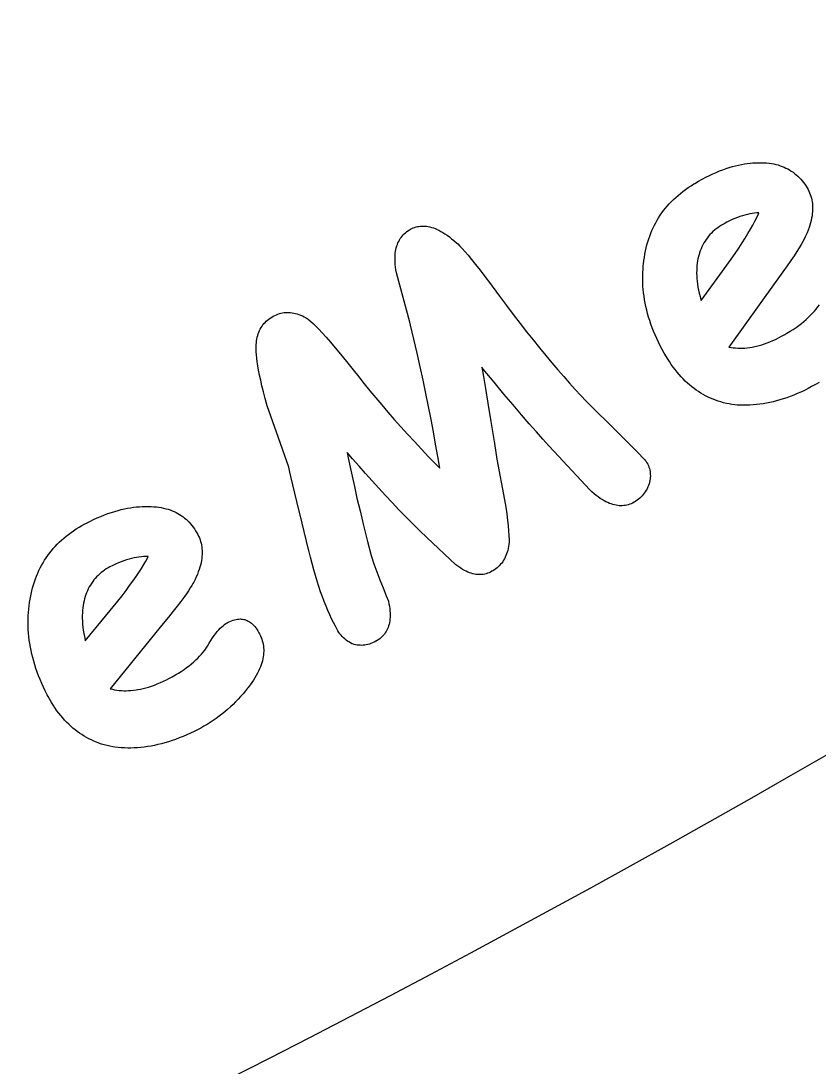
# Model space of a CAD drawing. Header units: inches. Extents: x -1316 to -504, y 751 to 1208.
# Drawn here: x -994.48 to -980.13, y 783.75 to 802.55 of the extents above; entities that cross this region are included whole.
import ezdxf

# ---------------------------------------------------------------- set-up
doc = ezdxf.new("R2010")
doc.units = ezdxf.units.IN
doc.header["$MEASUREMENT"] = 0
doc.linetypes.add('Continuous2', pattern=[0])
doc.layers.add('68343 AND 68344 CARRIAGE AND ARM PLATE', color=1, linetype='Continuous')
doc.layers.add('68351 TABLE', color=1, linetype='Continuous')

msp = doc.modelspace()

# ---------------------------------------------------------------- linework, layer by layer
at = {"layer": '68343 AND 68344 CARRIAGE AND ARM PLATE', "color": 3, "linetype": 'Continuous2', "lineweight": -3, "true_color": 0x00ff00}
for p, q in [((-982.04, 799.804), (-981.979, 799.831)), ((-981.979, 799.831), (-981.918, 799.856)), ((-981.918, 799.856), (-981.859, 799.879)), ((-981.859, 799.879), (-981.801, 799.899)), ((-981.801, 799.899), (-981.744, 799.918)), ((-981.744, 799.918), (-981.688, 799.934)), ((-981.688, 799.934), (-981.633, 799.949)), ((-981.633, 799.949), (-981.579, 799.962)), ((-981.579, 799.962), (-981.525, 799.973)), ((-981.525, 799.973), (-981.473, 799.982)), ((-981.473, 799.982), (-981.421, 799.989)), ((-981.421, 799.989), (-981.37, 799.995)), ((-981.37, 799.995), (-981.32, 799.999)), ((-981.32, 799.999), (-981.314, 799.999)), ((-981.314, 799.999), (-981.262, 800.002)), ((-981.262, 800.002), (-981.212, 800.004)), ((-981.212, 800.004), (-981.164, 800.004)), ((-981.164, 800.004), (-981.117, 800.003)), ((-981.117, 800.003), (-981.072, 800)), ((-981.072, 800), (-981.028, 799.995)), ((-981.028, 799.995), (-980.986, 799.989)), ((-980.986, 799.989), (-980.945, 799.982)), ((-980.945, 799.982), (-980.905, 799.973)), ((-980.905, 799.973), (-980.867, 799.963)), ((-980.867, 799.963), (-980.83, 799.951)), ((-980.83, 799.951), (-980.794, 799.939)), ((-980.794, 799.939), (-980.759, 799.925)), ((-980.759, 799.925), (-980.725, 799.909)), ((-980.725, 799.909), (-980.692, 799.892)), ((-980.692, 799.892), (-980.66, 799.874)), ((-980.66, 799.874), (-980.629, 799.855)), ((-980.629, 799.855), (-980.598, 799.834)), ((-980.598, 799.834), (-980.569, 799.812)), ((-982.381, 799.622), (-982.365, 799.632)), ((-982.365, 799.632), (-982.297, 799.671)), ((-982.297, 799.671), (-982.231, 799.708)), ((-982.231, 799.708), (-982.166, 799.742)), ((-982.166, 799.742), (-982.102, 799.774)), ((-982.102, 799.774), (-982.04, 799.804)), ((-980.569, 799.812), (-980.541, 799.789)), ((-980.541, 799.789), (-980.513, 799.764)), ((-980.513, 799.764), (-980.486, 799.738)), ((-980.486, 799.738), (-980.46, 799.711)), ((-980.46, 799.711), (-980.435, 799.681)), ((-980.435, 799.681), (-980.411, 799.651)), ((-980.411, 799.651), (-980.387, 799.618)), ((-982.665, 799.417), (-982.622, 799.453)), ((-982.622, 799.453), (-982.577, 799.488)), ((-982.577, 799.488), (-982.531, 799.523)), ((-982.531, 799.523), (-982.482, 799.557)), ((-982.482, 799.557), (-982.432, 799.59)), ((-982.432, 799.59), (-982.381, 799.622)), ((-980.387, 799.618), (-980.364, 799.584)), ((-980.364, 799.584), (-980.344, 799.551)), ((-980.344, 799.551), (-980.327, 799.522)), ((-980.327, 799.522), (-980.312, 799.492)), ((-980.312, 799.492), (-980.299, 799.462)), ((-980.299, 799.462), (-980.287, 799.432)), ((-982.858, 799.226), (-982.822, 799.266)), ((-982.822, 799.266), (-982.785, 799.305)), ((-982.785, 799.305), (-982.747, 799.343)), ((-982.747, 799.343), (-982.707, 799.38)), ((-982.707, 799.38), (-982.665, 799.417)), ((-980.287, 799.432), (-980.276, 799.4)), ((-980.276, 799.4), (-980.268, 799.368)), ((-980.268, 799.368), (-980.26, 799.336)), ((-980.26, 799.336), (-980.254, 799.303)), ((-980.254, 799.303), (-980.25, 799.269)), ((-980.25, 799.269), (-980.247, 799.235)), ((-982.985, 799.059), (-982.956, 799.102)), ((-982.956, 799.102), (-982.924, 799.144)), ((-982.924, 799.144), (-982.892, 799.185)), ((-982.892, 799.185), (-982.858, 799.226)), ((-981.419, 799.075), (-981.463, 799.064)), ((-981.376, 799.084), (-981.419, 799.075)), ((-981.334, 799.092), (-981.376, 799.084)), ((-981.292, 799.098), (-981.334, 799.092)), ((-981.251, 799.102), (-981.292, 799.098)), ((-981.21, 799.104), (-981.251, 799.102)), ((-981.249, 799.022), (-981.219, 799.085)), ((-981.219, 799.085), (-981.21, 799.104)), ((-980.251, 799.088), (-980.256, 799.049)), ((-980.248, 799.126), (-980.251, 799.088)), ((-980.246, 799.163), (-980.248, 799.126)), ((-980.247, 799.235), (-980.246, 799.199)), ((-980.246, 799.199), (-980.246, 799.163)), ((-983.114, 798.832), (-983.091, 798.879)), ((-983.091, 798.879), (-983.067, 798.926)), ((-983.067, 798.926), (-983.041, 798.971)), ((-983.041, 798.971), (-983.014, 799.016)), ((-983.014, 799.016), (-982.985, 799.059)), ((-981.886, 798.879), (-981.919, 798.858)), ((-981.837, 798.907), (-981.886, 798.879)), ((-981.788, 798.934), (-981.837, 798.907)), ((-981.739, 798.959), (-981.788, 798.934)), ((-981.691, 798.982), (-981.739, 798.959)), ((-981.644, 799.002), (-981.691, 798.982)), ((-981.598, 799.021), (-981.644, 799.002)), ((-981.552, 799.037), (-981.598, 799.021)), ((-981.507, 799.052), (-981.552, 799.037)), ((-981.463, 799.064), (-981.507, 799.052)), ((-981.362, 798.81), (-981.32, 798.884)), ((-981.32, 798.884), (-981.283, 798.955)), ((-981.283, 798.955), (-981.249, 799.022)), ((-980.295, 798.882), (-980.31, 798.837)), ((-980.283, 798.925), (-980.295, 798.882)), ((-980.272, 798.968), (-980.283, 798.925)), ((-980.263, 799.009), (-980.272, 798.968)), ((-980.256, 799.049), (-980.263, 799.009)), ((-987.626, 798.685), (-987.607, 798.706)), ((-987.607, 798.706), (-987.587, 798.726)), ((-987.587, 798.726), (-987.566, 798.745)), ((-987.566, 798.745), (-987.544, 798.763)), ((-987.544, 798.763), (-987.52, 798.78)), ((-987.52, 798.78), (-987.495, 798.796)), ((-987.495, 798.796), (-987.477, 798.807)), ((-987.477, 798.807), (-987.452, 798.82)), ((-987.452, 798.82), (-987.427, 798.831)), ((-987.427, 798.831), (-987.401, 798.841)), ((-987.401, 798.841), (-987.376, 798.849)), ((-987.376, 798.849), (-987.35, 798.855)), ((-987.35, 798.855), (-987.323, 798.86)), ((-987.323, 798.86), (-987.297, 798.863)), ((-987.297, 798.863), (-987.27, 798.865)), ((-987.27, 798.865), (-987.242, 798.865)), ((-987.242, 798.865), (-987.214, 798.864)), ((-987.214, 798.864), (-987.185, 798.861)), ((-987.185, 798.861), (-987.156, 798.856)), ((-987.156, 798.856), (-987.126, 798.85)), ((-987.126, 798.85), (-987.095, 798.842)), ((-987.095, 798.842), (-987.064, 798.832)), ((-987.064, 798.832), (-987.031, 798.819)), ((-987.031, 798.819), (-986.998, 798.805)), ((-986.998, 798.805), (-986.964, 798.789)), ((-986.964, 798.789), (-986.928, 798.77)), ((-986.928, 798.77), (-986.892, 798.749)), ((-986.892, 798.749), (-986.855, 798.726)), ((-986.855, 798.726), (-986.816, 798.7)), ((-986.816, 798.7), (-986.776, 798.671)), ((-983.175, 798.685), (-983.156, 798.735)), ((-983.156, 798.735), (-983.136, 798.784)), ((-983.136, 798.784), (-983.114, 798.832)), ((-982.091, 798.712), (-982.115, 798.684)), ((-982.066, 798.739), (-982.091, 798.712)), ((-982.039, 798.765), (-982.066, 798.739)), ((-982.011, 798.789), (-982.039, 798.765)), ((-981.982, 798.813), (-982.011, 798.789)), ((-981.952, 798.836), (-981.982, 798.813)), ((-981.919, 798.858), (-981.952, 798.836)), ((-981.458, 798.648), (-981.408, 798.731)), ((-981.408, 798.731), (-981.362, 798.81)), ((-980.367, 798.694), (-980.379, 798.67)), ((-980.346, 798.743), (-980.367, 798.694)), ((-980.327, 798.791), (-980.346, 798.743)), ((-980.31, 798.837), (-980.327, 798.791)), ((-987.73, 798.477), (-987.721, 798.508)), ((-987.721, 798.508), (-987.711, 798.537)), ((-987.711, 798.537), (-987.7, 798.564)), ((-987.7, 798.564), (-987.687, 798.591)), ((-987.687, 798.591), (-987.674, 798.616)), ((-987.674, 798.616), (-987.659, 798.64)), ((-987.659, 798.64), (-987.643, 798.663)), ((-987.643, 798.663), (-987.626, 798.685)), ((-986.776, 798.671), (-986.735, 798.639)), ((-986.735, 798.639), (-986.693, 798.604)), ((-986.693, 798.604), (-986.649, 798.566)), ((-986.649, 798.566), (-986.625, 798.545)), ((-986.625, 798.545), (-986.587, 798.506)), ((-986.587, 798.506), (-986.544, 798.46)), ((-983.238, 798.474), (-983.225, 798.528)), ((-983.225, 798.528), (-983.21, 798.581)), ((-983.21, 798.581), (-983.193, 798.634)), ((-983.193, 798.634), (-983.175, 798.685)), ((-982.218, 798.529), (-982.235, 798.495)), ((-982.2, 798.563), (-982.218, 798.529)), ((-982.18, 798.595), (-982.2, 798.563)), ((-982.16, 798.626), (-982.18, 798.595)), ((-982.138, 798.655), (-982.16, 798.626)), ((-982.115, 798.684), (-982.138, 798.655)), ((-981.572, 798.471), (-981.512, 798.563)), ((-981.512, 798.563), (-981.458, 798.648)), ((-980.451, 798.534), (-980.486, 798.475)), ((-980.422, 798.586), (-980.451, 798.534)), ((-980.398, 798.631), (-980.422, 798.586)), ((-980.379, 798.67), (-980.398, 798.631)), ((-987.753, 798.301), (-987.751, 798.34)), ((-987.751, 798.34), (-987.748, 798.377)), ((-987.748, 798.377), (-987.743, 798.412)), ((-987.743, 798.412), (-987.737, 798.445)), ((-987.737, 798.445), (-987.73, 798.477)), ((-986.544, 798.46), (-986.495, 798.405)), ((-986.495, 798.405), (-986.439, 798.34)), ((-986.439, 798.34), (-986.376, 798.264)), ((-983.271, 798.303), (-983.262, 798.361)), ((-983.262, 798.361), (-983.251, 798.418)), ((-983.251, 798.418), (-983.238, 798.474)), ((-982.297, 798.318), (-982.307, 798.279)), ((-982.287, 798.356), (-982.297, 798.318)), ((-982.278, 798.384), (-982.287, 798.356)), ((-982.265, 798.422), (-982.278, 798.384)), ((-982.25, 798.459), (-982.265, 798.422)), ((-982.235, 798.495), (-982.25, 798.459)), ((-981.707, 798.273), (-981.637, 798.375)), ((-981.637, 798.375), (-981.572, 798.471)), ((-980.578, 798.331), (-980.636, 798.245)), ((-980.529, 798.408), (-980.578, 798.331)), ((-980.486, 798.475), (-980.529, 798.408)), ((-987.753, 798.26), (-987.753, 798.301)), ((-987.752, 798.218), (-987.753, 798.26)), ((-987.749, 798.173), (-987.752, 798.218)), ((-987.744, 798.126), (-987.749, 798.173)), ((-986.376, 798.264), (-986.305, 798.176)), ((-986.305, 798.176), (-986.225, 798.075)), ((-983.294, 798.094), (-983.289, 798.156)), ((-983.289, 798.156), (-983.286, 798.183)), ((-983.286, 798.183), (-983.279, 798.244)), ((-983.279, 798.244), (-983.271, 798.303)), ((-982.325, 798.156), (-982.329, 798.112)), ((-982.32, 798.198), (-982.325, 798.156)), ((-982.314, 798.239), (-982.32, 798.198)), ((-982.307, 798.279), (-982.314, 798.239)), ((-981.915, 797.989), (-981.707, 798.273)), ((-980.703, 798.149), (-980.781, 798.041)), ((-980.636, 798.245), (-980.703, 798.149)), ((-987.737, 798.077), (-987.744, 798.126)), ((-987.728, 798.025), (-987.737, 798.077)), ((-987.488, 797.137), (-987.728, 798.025)), ((-986.225, 798.075), (-986.136, 797.959)), ((-986.136, 797.959), (-986.037, 797.827)), ((-983.299, 797.972), (-983.297, 798.033)), ((-983.299, 797.911), (-983.299, 797.972)), ((-983.297, 798.033), (-983.294, 798.094)), ((-982.33, 798.068), (-982.331, 798.022)), ((-982.331, 798.022), (-982.329, 797.974)), ((-982.329, 798.112), (-982.33, 798.068)), ((-982.329, 797.974), (-982.326, 797.925)), ((-982.251, 797.527), (-981.915, 797.989)), ((-980.781, 798.041), (-980.869, 797.92)), ((-986.037, 797.827), (-986.004, 797.783)), ((-986.004, 797.783), (-985.876, 797.608)), ((-983.298, 797.849), (-983.299, 797.911)), ((-983.295, 797.788), (-983.298, 797.849)), ((-983.29, 797.727), (-983.295, 797.788)), ((-982.326, 797.925), (-982.322, 797.875)), ((-982.322, 797.875), (-982.315, 797.823)), ((-982.315, 797.823), (-982.307, 797.77)), ((-982.307, 797.77), (-982.297, 797.714)), ((-980.919, 797.852), (-981.752, 796.692)), ((-980.869, 797.92), (-980.919, 797.852)), ((-985.876, 797.608), (-985.75, 797.438)), ((-983.284, 797.665), (-983.29, 797.727)), ((-983.276, 797.603), (-983.284, 797.665)), ((-983.267, 797.541), (-983.276, 797.603)), ((-982.297, 797.714), (-982.285, 797.657)), ((-982.285, 797.657), (-982.27, 797.599)), ((-982.27, 797.599), (-982.254, 797.538)), ((-985.75, 797.438), (-985.627, 797.275)), ((-983.256, 797.479), (-983.267, 797.541)), ((-983.243, 797.417), (-983.256, 797.479)), ((-983.228, 797.355), (-983.243, 797.417)), ((-982.254, 797.538), (-982.251, 797.527)), ((-980.181, 797.373), (-980.151, 797.411)), ((-980.151, 797.411), (-980.123, 797.448)), ((-990.045, 797.175), (-990.021, 797.194)), ((-990.021, 797.194), (-989.996, 797.212)), ((-989.996, 797.212), (-989.969, 797.23)), ((-989.969, 797.23), (-989.943, 797.245)), ((-989.943, 797.245), (-989.915, 797.26)), ((-989.915, 797.26), (-989.887, 797.273)), ((-989.887, 797.273), (-989.86, 797.283)), ((-989.86, 797.283), (-989.832, 797.293)), ((-989.832, 797.293), (-989.804, 797.3)), ((-989.804, 797.3), (-989.776, 797.306)), ((-989.776, 797.306), (-989.748, 797.311)), ((-989.748, 797.311), (-989.72, 797.313)), ((-989.72, 797.313), (-989.692, 797.315)), ((-989.692, 797.315), (-989.663, 797.314)), ((-989.663, 797.314), (-989.634, 797.312)), ((-989.634, 797.312), (-989.605, 797.308)), ((-989.605, 797.308), (-989.575, 797.303)), ((-989.575, 797.303), (-989.545, 797.296)), ((-989.545, 797.296), (-989.514, 797.287)), ((-989.514, 797.287), (-989.483, 797.277)), ((-989.483, 797.277), (-989.451, 797.264)), ((-989.451, 797.264), (-989.419, 797.25)), ((-989.419, 797.25), (-989.386, 797.233)), ((-989.386, 797.233), (-989.352, 797.214)), ((-989.352, 797.214), (-989.317, 797.193)), ((-989.317, 797.193), (-989.3, 797.182)), ((-985.627, 797.275), (-985.506, 797.117)), ((-983.212, 797.292), (-983.228, 797.355)), ((-983.194, 797.229), (-983.212, 797.292)), ((-983.175, 797.166), (-983.194, 797.229)), ((-980.402, 797.153), (-980.36, 797.189)), ((-980.36, 797.189), (-980.32, 797.226)), ((-980.32, 797.226), (-980.282, 797.262)), ((-980.282, 797.262), (-980.246, 797.299)), ((-980.246, 797.299), (-980.212, 797.336)), ((-980.212, 797.336), (-980.181, 797.373)), ((-990.188, 796.988), (-990.175, 797.014)), ((-990.175, 797.014), (-990.16, 797.04)), ((-990.16, 797.04), (-990.144, 797.065)), ((-990.144, 797.065), (-990.127, 797.089)), ((-990.127, 797.089), (-990.109, 797.112)), ((-990.109, 797.112), (-990.089, 797.133)), ((-990.089, 797.133), (-990.068, 797.154)), ((-990.068, 797.154), (-990.045, 797.175)), ((-989.3, 797.182), (-989.265, 797.15)), ((-989.265, 797.15), (-989.224, 797.112)), ((-989.224, 797.112), (-989.177, 797.065)), ((-989.177, 797.065), (-989.123, 797.01)), ((-989.123, 797.01), (-989.062, 796.944)), ((-987.476, 797.086), (-987.488, 797.137)), ((-987.415, 796.832), (-987.476, 797.086)), ((-985.506, 797.117), (-985.387, 796.965)), ((-983.153, 797.103), (-983.175, 797.166)), ((-983.13, 797.039), (-983.153, 797.103)), ((-983.105, 796.975), (-983.13, 797.039)), ((-980.65, 796.974), (-980.595, 797.009)), ((-980.595, 797.009), (-980.543, 797.045)), ((-980.543, 797.045), (-980.494, 797.081)), ((-980.494, 797.081), (-980.447, 797.117)), ((-980.447, 797.117), (-980.402, 797.153)), ((-990.241, 796.8), (-990.236, 796.835)), ((-990.236, 796.835), (-990.229, 796.868)), ((-990.229, 796.868), (-990.221, 796.9)), ((-990.221, 796.9), (-990.211, 796.93)), ((-990.211, 796.93), (-990.2, 796.96)), ((-990.2, 796.96), (-990.188, 796.988)), ((-989.062, 796.944), (-988.994, 796.868)), ((-988.994, 796.868), (-988.916, 796.78)), ((-987.358, 796.582), (-987.415, 796.832)), ((-985.387, 796.965), (-985.271, 796.818)), ((-985.271, 796.818), (-985.156, 796.676)), ((-983.078, 796.91), (-983.105, 796.975)), ((-983.049, 796.846), (-983.078, 796.91)), ((-983.018, 796.78), (-983.049, 796.846)), ((-980.963, 796.806), (-980.911, 796.829)), ((-980.911, 796.829), (-980.857, 796.856)), ((-980.857, 796.856), (-980.803, 796.884)), ((-980.803, 796.884), (-980.748, 796.915)), ((-980.748, 796.915), (-980.708, 796.939)), ((-980.708, 796.939), (-980.65, 796.974)), ((-990.249, 796.697), (-990.248, 796.737)), ((-990.249, 796.653), (-990.249, 796.697)), ((-990.247, 796.603), (-990.249, 796.653)), ((-990.248, 796.737), (-990.246, 796.764)), ((-990.246, 796.764), (-990.241, 796.8)), ((-988.916, 796.78), (-988.83, 796.679)), ((-988.83, 796.679), (-988.733, 796.563)), ((-985.156, 796.676), (-985.044, 796.539)), ((-982.985, 796.715), (-983.018, 796.78)), ((-982.95, 796.649), (-982.985, 796.715)), ((-982.913, 796.583), (-982.95, 796.649)), ((-981.752, 796.692), (-981.712, 796.685)), ((-981.712, 796.685), (-981.672, 796.679)), ((-981.672, 796.679), (-981.631, 796.675)), ((-981.631, 796.675), (-981.59, 796.672)), ((-981.59, 796.672), (-981.549, 796.671)), ((-981.549, 796.671), (-981.506, 796.671)), ((-981.506, 796.671), (-981.464, 796.673)), ((-981.464, 796.673), (-981.42, 796.677)), ((-981.42, 796.677), (-981.376, 796.683)), ((-981.376, 796.683), (-981.332, 796.69)), ((-981.332, 796.69), (-981.286, 796.699)), ((-981.286, 796.699), (-981.256, 796.705)), ((-981.256, 796.705), (-981.209, 796.717)), ((-981.209, 796.717), (-981.161, 796.731)), ((-981.161, 796.731), (-981.113, 796.747)), ((-981.113, 796.747), (-981.064, 796.764)), ((-981.064, 796.764), (-981.014, 796.784)), ((-981.014, 796.784), (-980.963, 796.806)), ((-990.243, 796.549), (-990.247, 796.603)), ((-990.237, 796.49), (-990.243, 796.549)), ((-990.229, 796.424), (-990.237, 796.49)), ((-988.733, 796.563), (-988.625, 796.431)), ((-987.302, 796.336), (-987.358, 796.582)), ((-985.044, 796.539), (-984.933, 796.408)), ((-982.874, 796.516), (-982.913, 796.583)), ((-982.855, 796.483), (-982.874, 796.516)), ((-982.821, 796.431), (-982.855, 796.483)), ((-990.218, 796.352), (-990.229, 796.424)), ((-990.205, 796.274), (-990.218, 796.352)), ((-990.188, 796.188), (-990.205, 796.274)), ((-988.625, 796.431), (-988.505, 796.283)), ((-988.505, 796.283), (-988.406, 796.158)), ((-987.25, 796.094), (-987.302, 796.336)), ((-986.194, 796.33), (-986.163, 796.161)), ((-986.166, 796.296), (-986.194, 796.33)), ((-985.973, 796.061), (-986.166, 796.296)), ((-984.933, 796.408), (-984.825, 796.281)), ((-984.825, 796.281), (-984.719, 796.16)), ((-982.787, 796.38), (-982.821, 796.431)), ((-982.753, 796.332), (-982.787, 796.38)), ((-982.718, 796.285), (-982.753, 796.332)), ((-982.682, 796.241), (-982.718, 796.285)), ((-990.168, 796.095), (-990.188, 796.188)), ((-990.145, 795.993), (-990.168, 796.095)), ((-988.406, 796.158), (-988.307, 796.033)), ((-987.199, 795.856), (-987.25, 796.094)), ((-986.163, 796.161), (-986.127, 795.948)), ((-985.795, 795.846), (-985.973, 796.061)), ((-984.719, 796.16), (-984.615, 796.043)), ((-982.646, 796.198), (-982.682, 796.241)), ((-982.61, 796.157), (-982.646, 796.198)), ((-982.572, 796.118), (-982.61, 796.157)), ((-982.535, 796.081), (-982.572, 796.118)), ((-982.496, 796.045), (-982.535, 796.081)), ((-990.118, 795.884), (-990.145, 795.993)), ((-990.088, 795.765), (-990.118, 795.884)), ((-988.307, 796.033), (-988.205, 795.907)), ((-988.205, 795.907), (-988.1, 795.78)), ((-986.127, 795.948), (-986.082, 795.681)), ((-984.615, 796.043), (-984.512, 795.93)), ((-984.512, 795.93), (-984.412, 795.822)), ((-982.458, 796.011), (-982.496, 796.045)), ((-982.418, 795.978), (-982.458, 796.011)), ((-982.378, 795.947), (-982.418, 795.978)), ((-982.338, 795.918), (-982.378, 795.947)), ((-982.296, 795.89), (-982.338, 795.918)), ((-982.254, 795.863), (-982.296, 795.89)), ((-980.458, 795.882), (-980.522, 795.854)), ((-980.393, 795.913), (-980.458, 795.882)), ((-980.328, 795.946), (-980.393, 795.913)), ((-980.263, 795.98), (-980.328, 795.946)), ((-980.196, 796.017), (-980.263, 795.98)), ((-980.129, 796.056), (-980.196, 796.017)), ((-990.052, 795.637), (-990.088, 795.765)), ((-988.1, 795.78), (-987.993, 795.651)), ((-987.152, 795.622), (-987.199, 795.856)), ((-985.63, 795.651), (-985.795, 795.846)), ((-984.412, 795.822), (-984.314, 795.719)), ((-984.314, 795.719), (-984.217, 795.619)), ((-982.212, 795.839), (-982.254, 795.863)), ((-982.169, 795.815), (-982.212, 795.839)), ((-982.125, 795.793), (-982.169, 795.815)), ((-982.08, 795.772), (-982.125, 795.793)), ((-982.035, 795.753), (-982.08, 795.772)), ((-981.989, 795.736), (-982.035, 795.753)), ((-981.942, 795.719), (-981.989, 795.736)), ((-981.894, 795.704), (-981.942, 795.719)), ((-981.846, 795.691), (-981.894, 795.704)), ((-981.796, 795.679), (-981.846, 795.691)), ((-981.017, 795.694), (-981.077, 795.682)), ((-980.957, 795.708), (-981.017, 795.694)), ((-980.896, 795.723), (-980.957, 795.708)), ((-980.835, 795.74), (-980.896, 795.723)), ((-980.773, 795.759), (-980.835, 795.74)), ((-980.711, 795.78), (-980.773, 795.759)), ((-980.649, 795.803), (-980.711, 795.78)), ((-980.586, 795.827), (-980.649, 795.803)), ((-980.522, 795.854), (-980.586, 795.827)), ((-989.886, 795.162), (-990.052, 795.637)), ((-987.993, 795.651), (-987.882, 795.522)), ((-987.882, 795.522), (-987.768, 795.391)), ((-987.106, 795.392), (-987.152, 795.622)), ((-986.082, 795.681), (-986.03, 795.354)), ((-985.479, 795.472), (-985.63, 795.651)), ((-984.217, 795.619), (-984.169, 795.571)), ((-984.169, 795.571), (-983.889, 795.297)), ((-981.746, 795.668), (-981.796, 795.679)), ((-981.695, 795.659), (-981.746, 795.668)), ((-981.642, 795.651), (-981.695, 795.659)), ((-981.605, 795.649), (-981.642, 795.651)), ((-981.547, 795.646), (-981.605, 795.649)), ((-981.489, 795.645), (-981.547, 795.646)), ((-981.431, 795.645), (-981.489, 795.645)), ((-981.373, 795.647), (-981.431, 795.645)), ((-981.314, 795.651), (-981.373, 795.647)), ((-981.255, 795.656), (-981.314, 795.651)), ((-981.196, 795.663), (-981.255, 795.656)), ((-981.137, 795.672), (-981.196, 795.663)), ((-981.077, 795.682), (-981.137, 795.672)), ((-987.768, 795.391), (-987.65, 795.259)), ((-987.063, 795.167), (-987.106, 795.392)), ((-986.03, 795.354), (-985.967, 794.957)), ((-985.34, 795.311), (-985.479, 795.472)), ((-985.212, 795.165), (-985.34, 795.311)), ((-989.664, 794.531), (-989.886, 795.162)), ((-987.65, 795.259), (-987.53, 795.125)), ((-987.53, 795.125), (-987.406, 794.991)), ((-987.023, 794.944), (-987.063, 795.167)), ((-985.095, 795.034), (-985.212, 795.165)), ((-983.889, 795.297), (-983.674, 795.085)), ((-987.406, 794.991), (-987.279, 794.855)), ((-986.984, 794.726), (-987.023, 794.944)), ((-985.967, 794.957), (-985.924, 794.676)), ((-984.988, 794.917), (-985.095, 795.034)), ((-983.674, 795.085), (-983.591, 795.002)), ((-983.591, 795.002), (-983.519, 794.929)), ((-988.515, 794.684), (-988.611, 794.797)), ((-988.611, 794.797), (-988.588, 794.673)), ((-987.279, 794.855), (-987.149, 794.718)), ((-984.891, 794.812), (-984.988, 794.917)), ((-984.253, 794.126), (-984.891, 794.812)), ((-983.519, 794.929), (-983.458, 794.868)), ((-983.458, 794.868), (-983.407, 794.815)), ((-983.407, 794.815), (-983.364, 794.771)), ((-983.364, 794.771), (-983.306, 794.709)), ((-988.588, 794.673), (-988.559, 794.53)), ((-988.4, 794.55), (-988.515, 794.684)), ((-987.149, 794.718), (-987.015, 794.58)), ((-987.015, 794.58), (-986.948, 794.512)), ((-986.948, 794.512), (-986.984, 794.726)), ((-985.924, 794.676), (-985.784, 793.945)), ((-983.306, 794.709), (-983.282, 794.683)), ((-983.282, 794.683), (-983.264, 794.663)), ((-983.264, 794.663), (-983.25, 794.646)), ((-983.25, 794.646), (-983.24, 794.634)), ((-983.24, 794.634), (-983.232, 794.624)), ((-983.232, 794.624), (-983.224, 794.613)), ((-983.224, 794.613), (-983.211, 794.587)), ((-983.211, 794.587), (-983.199, 794.561)), ((-983.199, 794.561), (-983.189, 794.535)), ((-989.644, 794.444), (-989.664, 794.531)), ((-989.625, 794.362), (-989.644, 794.444)), ((-988.559, 794.53), (-988.525, 794.368)), ((-988.525, 794.368), (-988.484, 794.184)), ((-988.283, 794.417), (-988.4, 794.55)), ((-988.165, 794.285), (-988.283, 794.417)), ((-983.189, 794.535), (-983.181, 794.509)), ((-983.181, 794.509), (-983.174, 794.482)), ((-983.174, 794.482), (-983.169, 794.456)), ((-983.169, 794.456), (-983.166, 794.43)), ((-983.166, 794.43), (-983.164, 794.403)), ((-983.163, 794.376), (-983.165, 794.349)), ((-983.164, 794.403), (-983.163, 794.376)), ((-989.59, 794.214), (-989.625, 794.362)), ((-989.519, 793.917), (-989.59, 794.214)), ((-988.484, 794.184), (-988.437, 793.977)), ((-988.046, 794.154), (-988.165, 794.285)), ((-983.196, 794.205), (-983.207, 794.176)), ((-983.186, 794.235), (-983.196, 794.205)), ((-983.178, 794.264), (-983.186, 794.235)), ((-983.172, 794.293), (-983.178, 794.264)), ((-983.167, 794.321), (-983.172, 794.293)), ((-983.165, 794.349), (-983.167, 794.321)), ((-987.926, 794.024), (-988.046, 794.154)), ((-987.805, 793.895), (-987.926, 794.024)), ((-984.212, 794.088), (-984.253, 794.126)), ((-984.173, 794.055), (-984.212, 794.088)), ((-984.136, 794.025), (-984.173, 794.055)), ((-984.099, 793.997), (-984.136, 794.025)), ((-984.064, 793.972), (-984.099, 793.997)), ((-983.331, 793.995), (-983.353, 793.974)), ((-983.31, 794.016), (-983.331, 793.995)), ((-983.291, 794.04), (-983.31, 794.016)), ((-983.272, 794.064), (-983.291, 794.04)), ((-983.254, 794.09), (-983.272, 794.064)), ((-983.238, 794.117), (-983.254, 794.09)), ((-983.222, 794.146), (-983.238, 794.117)), ((-983.207, 794.176), (-983.222, 794.146)), ((-992.561, 793.795), (-992.507, 793.804)), ((-992.507, 793.804), (-992.453, 793.812)), ((-992.453, 793.812), (-992.4, 793.818)), ((-992.4, 793.818), (-992.348, 793.822)), ((-992.348, 793.822), (-992.297, 793.825)), ((-992.297, 793.825), (-992.247, 793.825)), ((-992.247, 793.825), (-992.24, 793.825)), ((-992.24, 793.825), (-992.188, 793.826)), ((-992.188, 793.826), (-992.138, 793.825)), ((-992.138, 793.825), (-992.09, 793.822)), ((-992.09, 793.822), (-992.044, 793.818)), ((-992.044, 793.818), (-991.999, 793.812)), ((-991.999, 793.812), (-991.955, 793.805)), ((-991.955, 793.805), (-991.913, 793.796)), ((-989.424, 793.526), (-989.519, 793.917)), ((-988.437, 793.977), (-988.382, 793.745)), ((-987.682, 793.767), (-987.805, 793.895)), ((-985.784, 793.945), (-985.763, 793.814)), ((-985.763, 793.814), (-985.746, 793.693)), ((-984.029, 793.949), (-984.064, 793.972)), ((-983.995, 793.929), (-984.029, 793.949)), ((-983.962, 793.911), (-983.995, 793.929)), ((-983.93, 793.896), (-983.962, 793.911)), ((-983.898, 793.882), (-983.93, 793.896)), ((-983.867, 793.871), (-983.898, 793.882)), ((-983.837, 793.861), (-983.867, 793.871)), ((-983.808, 793.853), (-983.837, 793.861)), ((-983.779, 793.847), (-983.808, 793.853)), ((-983.75, 793.842), (-983.779, 793.847)), ((-983.722, 793.84), (-983.75, 793.842)), ((-983.694, 793.839), (-983.722, 793.84)), ((-983.667, 793.839), (-983.694, 793.839)), ((-983.64, 793.841), (-983.667, 793.839)), ((-983.613, 793.845), (-983.64, 793.841)), ((-983.587, 793.85), (-983.613, 793.845)), ((-983.56, 793.857), (-983.587, 793.85)), ((-983.534, 793.865), (-983.56, 793.857)), ((-983.508, 793.875), (-983.534, 793.865)), ((-983.482, 793.887), (-983.508, 793.875)), ((-983.456, 793.901), (-983.482, 793.887)), ((-983.45, 793.904), (-983.456, 793.901)), ((-983.424, 793.92), (-983.45, 793.904)), ((-983.399, 793.937), (-983.424, 793.92)), ((-983.375, 793.955), (-983.399, 793.937)), ((-983.353, 793.974), (-983.375, 793.955)), ((-993.173, 793.59), (-993.106, 793.62)), ((-993.106, 793.62), (-993.041, 793.648)), ((-993.041, 793.648), (-992.977, 793.674)), ((-992.977, 793.674), (-992.914, 793.697)), ((-992.914, 793.697), (-992.852, 793.719)), ((-992.852, 793.719), (-992.792, 793.738)), ((-992.792, 793.738), (-992.732, 793.755)), ((-992.732, 793.755), (-992.674, 793.77)), ((-992.674, 793.77), (-992.617, 793.783)), ((-992.617, 793.783), (-992.561, 793.795)), ((-991.913, 793.796), (-991.873, 793.786)), ((-991.873, 793.786), (-991.834, 793.775)), ((-991.834, 793.775), (-991.796, 793.763)), ((-991.796, 793.763), (-991.76, 793.749)), ((-991.76, 793.749), (-991.724, 793.734)), ((-991.724, 793.734), (-991.69, 793.718)), ((-991.69, 793.718), (-991.657, 793.701)), ((-991.657, 793.701), (-991.625, 793.682)), ((-991.625, 793.682), (-991.595, 793.662)), ((-991.595, 793.662), (-991.565, 793.641)), ((-991.565, 793.641), (-991.536, 793.618)), ((-991.536, 793.618), (-991.508, 793.595)), ((-988.382, 793.745), (-988.319, 793.485)), ((-987.559, 793.641), (-987.682, 793.767)), ((-987.434, 793.515), (-987.559, 793.641)), ((-985.746, 793.693), (-985.732, 793.582)), ((-993.483, 793.423), (-993.433, 793.454)), ((-993.433, 793.454), (-993.381, 793.484)), ((-993.381, 793.484), (-993.327, 793.513)), ((-993.327, 793.513), (-993.311, 793.522)), ((-993.311, 793.522), (-993.241, 793.557)), ((-993.241, 793.557), (-993.173, 793.59)), ((-991.508, 793.595), (-991.481, 793.57)), ((-991.481, 793.57), (-991.455, 793.543)), ((-991.455, 793.543), (-991.43, 793.516)), ((-991.43, 793.516), (-991.405, 793.487)), ((-991.405, 793.487), (-991.382, 793.456)), ((-991.382, 793.456), (-991.359, 793.424)), ((-989.309, 793.054), (-989.424, 793.526)), ((-988.319, 793.485), (-988.248, 793.197)), ((-987.308, 793.391), (-987.434, 793.515)), ((-985.732, 793.582), (-985.721, 793.481)), ((-985.721, 793.481), (-985.712, 793.388)), ((-993.75, 793.22), (-993.71, 793.256)), ((-993.71, 793.256), (-993.667, 793.291)), ((-993.667, 793.291), (-993.624, 793.325)), ((-993.624, 793.325), (-993.578, 793.359)), ((-993.578, 793.359), (-993.532, 793.391)), ((-993.532, 793.391), (-993.483, 793.423)), ((-991.359, 793.424), (-991.338, 793.39)), ((-991.338, 793.39), (-991.317, 793.355)), ((-991.317, 793.355), (-991.298, 793.321)), ((-991.298, 793.321), (-991.284, 793.29)), ((-991.284, 793.29), (-991.27, 793.26)), ((-991.27, 793.26), (-991.259, 793.229)), ((-987.181, 793.268), (-987.308, 793.391)), ((-986.657, 792.776), (-987.181, 793.268)), ((-985.712, 793.388), (-985.705, 793.303)), ((-985.705, 793.303), (-985.701, 793.226)), ((-993.932, 793.028), (-993.899, 793.068)), ((-993.899, 793.068), (-993.864, 793.107)), ((-993.864, 793.107), (-993.827, 793.146)), ((-993.827, 793.146), (-993.79, 793.183)), ((-993.79, 793.183), (-993.75, 793.22)), ((-991.259, 793.229), (-991.249, 793.198)), ((-991.249, 793.198), (-991.24, 793.166)), ((-991.24, 793.166), (-991.233, 793.134)), ((-991.233, 793.134), (-991.228, 793.101)), ((-991.228, 793.101), (-991.224, 793.067)), ((-991.224, 793.067), (-991.222, 793.033)), ((-989.304, 793.034), (-989.309, 793.054)), ((-988.248, 793.197), (-988.184, 792.943)), ((-985.719, 793.071), (-985.727, 793.036)), ((-985.712, 793.107), (-985.719, 793.071)), ((-985.707, 793.145), (-985.712, 793.107)), ((-985.703, 793.185), (-985.707, 793.145)), ((-985.701, 793.226), (-985.703, 793.185)), ((-994.054, 792.859), (-994.025, 792.902)), ((-994.025, 792.902), (-993.996, 792.945)), ((-993.996, 792.945), (-993.965, 792.987)), ((-993.965, 792.987), (-993.932, 793.028)), ((-992.582, 792.866), (-992.629, 792.85)), ((-992.535, 792.879), (-992.582, 792.866)), ((-992.49, 792.891), (-992.535, 792.879)), ((-992.445, 792.901), (-992.49, 792.891)), ((-992.401, 792.91), (-992.445, 792.901)), ((-992.357, 792.916), (-992.401, 792.91)), ((-992.314, 792.921), (-992.357, 792.916)), ((-992.272, 792.924), (-992.314, 792.921)), ((-992.231, 792.926), (-992.272, 792.924)), ((-992.233, 792.846), (-992.199, 792.907)), ((-992.19, 792.926), (-992.231, 792.926)), ((-992.199, 792.907), (-992.19, 792.926)), ((-991.228, 792.89), (-991.234, 792.853)), ((-991.224, 792.927), (-991.228, 792.89)), ((-991.221, 792.963), (-991.224, 792.927)), ((-991.222, 793.033), (-991.221, 792.999)), ((-991.221, 792.999), (-991.221, 792.963)), ((-989.275, 792.915), (-989.304, 793.034)), ((-989.245, 792.8), (-989.275, 792.915)), ((-988.184, 792.943), (-988.132, 792.797)), ((-985.786, 792.885), (-985.801, 792.859)), ((-985.772, 792.913), (-985.786, 792.885)), ((-985.759, 792.942), (-985.772, 792.913)), ((-985.747, 792.972), (-985.759, 792.942)), ((-985.736, 793.003), (-985.747, 792.972)), ((-985.727, 793.036), (-985.736, 793.003)), ((-994.155, 792.674), (-994.131, 792.721)), ((-994.131, 792.721), (-994.107, 792.768)), ((-994.107, 792.768), (-994.081, 792.814)), ((-994.081, 792.814), (-994.054, 792.859)), ((-992.978, 792.682), (-993.009, 792.66)), ((-992.946, 792.703), (-992.978, 792.682)), ((-992.913, 792.723), (-992.946, 792.703)), ((-992.878, 792.742), (-992.913, 792.723)), ((-992.828, 792.767), (-992.878, 792.742)), ((-992.777, 792.791), (-992.828, 792.767)), ((-992.727, 792.813), (-992.777, 792.791)), ((-992.677, 792.832), (-992.727, 792.813)), ((-992.629, 792.85), (-992.677, 792.832)), ((-992.359, 792.641), (-992.313, 792.713)), ((-992.313, 792.713), (-992.271, 792.781)), ((-992.271, 792.781), (-992.233, 792.846)), ((-991.275, 792.692), (-991.29, 792.649)), ((-991.262, 792.734), (-991.275, 792.692)), ((-991.25, 792.774), (-991.262, 792.734)), ((-991.241, 792.814), (-991.25, 792.774)), ((-991.234, 792.853), (-991.241, 792.814)), ((-989.215, 792.69), (-989.245, 792.8)), ((-989.185, 792.585), (-989.215, 792.69)), ((-988.132, 792.797), (-988.079, 792.651)), ((-986.641, 792.764), (-986.657, 792.776)), ((-986.606, 792.739), (-986.641, 792.764)), ((-986.572, 792.716), (-986.606, 792.739)), ((-986.539, 792.695), (-986.572, 792.716)), ((-986.507, 792.677), (-986.539, 792.695)), ((-986.475, 792.661), (-986.507, 792.677)), ((-985.966, 792.688), (-985.993, 792.671)), ((-985.941, 792.706), (-985.966, 792.688)), ((-985.917, 792.725), (-985.941, 792.706)), ((-985.895, 792.745), (-985.917, 792.725)), ((-985.874, 792.766), (-985.895, 792.745)), ((-985.854, 792.787), (-985.874, 792.766)), ((-985.835, 792.81), (-985.854, 792.787)), ((-985.817, 792.834), (-985.835, 792.81)), ((-985.801, 792.859), (-985.817, 792.834)), ((-994.235, 792.471), (-994.217, 792.523)), ((-994.217, 792.523), (-994.198, 792.575)), ((-994.198, 792.575), (-994.177, 792.625)), ((-994.177, 792.625), (-994.155, 792.674)), ((-993.167, 792.505), (-993.189, 792.475)), ((-993.143, 792.533), (-993.167, 792.505)), ((-993.119, 792.561), (-993.143, 792.533)), ((-993.093, 792.587), (-993.119, 792.561)), ((-993.066, 792.612), (-993.093, 792.587)), ((-993.038, 792.637), (-993.066, 792.612)), ((-993.009, 792.66), (-993.038, 792.637)), ((-992.465, 792.486), (-992.41, 792.566)), ((-992.41, 792.566), (-992.359, 792.641)), ((-991.349, 792.514), (-991.373, 792.467)), ((-991.327, 792.561), (-991.349, 792.514)), ((-991.307, 792.606), (-991.327, 792.561)), ((-991.29, 792.649), (-991.307, 792.606)), ((-989.154, 792.483), (-989.185, 792.585)), ((-988.079, 792.651), (-988.024, 792.506)), ((-988.024, 792.506), (-987.968, 792.362)), ((-986.444, 792.647), (-986.475, 792.661)), ((-986.414, 792.635), (-986.444, 792.647)), ((-986.385, 792.625), (-986.414, 792.635)), ((-986.356, 792.617), (-986.385, 792.625)), ((-986.327, 792.61), (-986.356, 792.617)), ((-986.3, 792.606), (-986.327, 792.61)), ((-986.272, 792.603), (-986.3, 792.606)), ((-986.245, 792.601), (-986.272, 792.603)), ((-986.218, 792.601), (-986.245, 792.601)), ((-986.192, 792.603), (-986.218, 792.601)), ((-986.166, 792.606), (-986.192, 792.603)), ((-986.14, 792.611), (-986.166, 792.606)), ((-986.114, 792.618), (-986.14, 792.611)), ((-986.088, 792.626), (-986.114, 792.618)), ((-986.062, 792.636), (-986.088, 792.626)), ((-986.036, 792.648), (-986.062, 792.636)), ((-986.011, 792.661), (-986.036, 792.648)), ((-985.993, 792.671), (-986.011, 792.661)), ((-994.295, 792.249), (-994.282, 792.307)), ((-994.282, 792.307), (-994.268, 792.363)), ((-994.268, 792.363), (-994.252, 792.418)), ((-994.252, 792.418), (-994.235, 792.471)), ((-993.284, 792.308), (-993.299, 792.271)), ((-993.267, 792.344), (-993.284, 792.308)), ((-993.249, 792.379), (-993.267, 792.344)), ((-993.23, 792.412), (-993.249, 792.379)), ((-993.21, 792.444), (-993.23, 792.412)), ((-993.189, 792.475), (-993.21, 792.444)), ((-992.659, 792.223), (-992.589, 792.316)), ((-992.589, 792.316), (-992.524, 792.404)), ((-992.524, 792.404), (-992.465, 792.486)), ((-991.466, 792.312), (-991.505, 792.255)), ((-991.434, 792.361), (-991.466, 792.312)), ((-991.407, 792.405), (-991.434, 792.361)), ((-991.386, 792.443), (-991.407, 792.405)), ((-991.373, 792.467), (-991.386, 792.443)), ((-989.122, 792.386), (-989.154, 792.483)), ((-989.09, 792.293), (-989.122, 792.386)), ((-987.968, 792.362), (-987.91, 792.218)), ((-994.322, 792.103), (-994.317, 792.131)), ((-994.317, 792.131), (-994.307, 792.191)), ((-994.307, 792.191), (-994.295, 792.249)), ((-993.344, 792.129), (-993.352, 792.088)), ((-993.334, 792.168), (-993.344, 792.129)), ((-993.322, 792.206), (-993.334, 792.168)), ((-993.31, 792.243), (-993.322, 792.206)), ((-993.299, 792.271), (-993.31, 792.243)), ((-992.96, 791.855), (-992.735, 792.126)), ((-992.735, 792.126), (-992.659, 792.223)), ((-991.605, 792.117), (-991.668, 792.035)), ((-991.551, 792.19), (-991.605, 792.117)), ((-991.505, 792.255), (-991.551, 792.19)), ((-989.058, 792.203), (-989.09, 792.293)), ((-989.026, 792.117), (-989.058, 792.203)), ((-988.993, 792.035), (-989.026, 792.117)), ((-987.91, 792.218), (-987.872, 792.125)), ((-987.872, 792.125), (-987.862, 792.077)), ((-994.343, 791.92), (-994.337, 791.981)), ((-994.337, 791.981), (-994.33, 792.042)), ((-994.33, 792.042), (-994.322, 792.103)), ((-993.37, 791.958), (-993.373, 791.912)), ((-993.366, 792.003), (-993.37, 791.958)), ((-993.36, 792.046), (-993.366, 792.003)), ((-993.352, 792.088), (-993.36, 792.046)), ((-991.741, 791.942), (-991.825, 791.839)), ((-991.668, 792.035), (-991.741, 791.942)), ((-988.96, 791.956), (-988.993, 792.035)), ((-988.927, 791.881), (-988.96, 791.956)), ((-987.862, 792.077), (-987.854, 792.032)), ((-987.854, 792.032), (-987.848, 791.989)), ((-987.848, 791.989), (-987.844, 791.948)), ((-987.844, 791.948), (-987.841, 791.908)), ((-994.35, 791.737), (-994.349, 791.798)), ((-994.349, 791.675), (-994.35, 791.737)), ((-994.349, 791.798), (-994.347, 791.859)), ((-994.347, 791.859), (-994.343, 791.92)), ((-993.373, 791.912), (-993.375, 791.865)), ((-993.375, 791.865), (-993.375, 791.816)), ((-993.375, 791.816), (-993.373, 791.765)), ((-993.373, 791.765), (-993.37, 791.713)), ((-993.323, 791.414), (-992.96, 791.855)), ((-991.825, 791.839), (-991.92, 791.724)), ((-990.794, 791.72), (-990.77, 791.735)), ((-990.77, 791.735), (-990.751, 791.745)), ((-990.751, 791.745), (-990.721, 791.76)), ((-990.721, 791.76), (-990.692, 791.772)), ((-990.692, 791.772), (-990.665, 791.782)), ((-990.665, 791.782), (-990.638, 791.79)), ((-990.638, 791.79), (-990.612, 791.796)), ((-990.612, 791.796), (-990.587, 791.801)), ((-990.587, 791.801), (-990.563, 791.803)), ((-990.563, 791.803), (-990.539, 791.804)), ((-990.539, 791.804), (-990.517, 791.803)), ((-990.517, 791.803), (-990.495, 791.801)), ((-990.495, 791.801), (-990.473, 791.797)), ((-990.473, 791.797), (-990.452, 791.792)), ((-990.452, 791.792), (-990.431, 791.785)), ((-990.431, 791.785), (-990.411, 791.776)), ((-990.411, 791.776), (-990.391, 791.766)), ((-990.391, 791.766), (-990.371, 791.755)), ((-990.371, 791.755), (-990.351, 791.741)), ((-990.351, 791.741), (-990.332, 791.726)), ((-988.894, 791.809), (-988.927, 791.881)), ((-988.86, 791.74), (-988.894, 791.809)), ((-988.826, 791.674), (-988.86, 791.74)), ((-987.854, 791.737), (-987.861, 791.708)), ((-987.848, 791.768), (-987.854, 791.737)), ((-987.844, 791.801), (-987.848, 791.768)), ((-987.842, 791.835), (-987.844, 791.801)), ((-987.841, 791.871), (-987.842, 791.835)), ((-987.841, 791.908), (-987.841, 791.871)), ((-994.346, 791.613), (-994.349, 791.675)), ((-994.342, 791.551), (-994.346, 791.613)), ((-994.336, 791.489), (-994.342, 791.551)), ((-993.37, 791.713), (-993.364, 791.659)), ((-993.364, 791.659), (-993.358, 791.604)), ((-993.358, 791.604), (-993.349, 791.546)), ((-993.349, 791.546), (-993.338, 791.487)), ((-991.974, 791.659), (-992.875, 790.551)), ((-991.92, 791.724), (-991.974, 791.659)), ((-990.976, 791.543), (-990.948, 791.577)), ((-990.948, 791.577), (-990.921, 791.608)), ((-990.921, 791.608), (-990.894, 791.636)), ((-990.894, 791.636), (-990.868, 791.661)), ((-990.868, 791.661), (-990.843, 791.683)), ((-990.843, 791.683), (-990.818, 791.703)), ((-990.818, 791.703), (-990.794, 791.72)), ((-990.332, 791.726), (-990.313, 791.708)), ((-990.313, 791.708), (-990.294, 791.689)), ((-990.294, 791.689), (-990.275, 791.668)), ((-990.275, 791.668), (-990.256, 791.644)), ((-990.256, 791.644), (-990.237, 791.618)), ((-990.237, 791.618), (-990.219, 791.589)), ((-990.219, 791.589), (-990.2, 791.558)), ((-990.2, 791.558), (-990.188, 791.535)), ((-988.792, 791.612), (-988.826, 791.674)), ((-988.779, 791.588), (-988.792, 791.612)), ((-988.762, 791.562), (-988.779, 791.588)), ((-988.743, 791.537), (-988.762, 791.562)), ((-987.929, 791.555), (-987.945, 791.533)), ((-987.914, 791.578), (-987.929, 791.555)), ((-987.901, 791.602), (-987.914, 791.578)), ((-987.889, 791.626), (-987.901, 791.602)), ((-987.878, 791.652), (-987.889, 791.626)), ((-987.869, 791.679), (-987.878, 791.652)), ((-987.861, 791.708), (-987.869, 791.679)), ((-994.329, 791.426), (-994.336, 791.489)), ((-994.32, 791.363), (-994.329, 791.426)), ((-994.309, 791.3), (-994.32, 791.363)), ((-993.338, 791.487), (-993.326, 791.425)), ((-993.326, 791.425), (-993.323, 791.414)), ((-991.126, 791.314), (-991.095, 791.368)), ((-991.095, 791.368), (-991.064, 791.418)), ((-991.064, 791.418), (-991.034, 791.464)), ((-991.034, 791.464), (-991.005, 791.505)), ((-991.005, 791.505), (-990.976, 791.543)), ((-990.188, 791.535), (-990.173, 791.504)), ((-990.173, 791.504), (-990.16, 791.474)), ((-990.16, 791.474), (-990.149, 791.443)), ((-990.149, 791.443), (-990.139, 791.413)), ((-990.139, 791.413), (-990.131, 791.382)), ((-990.131, 791.382), (-990.124, 791.35)), ((-988.724, 791.513), (-988.743, 791.537)), ((-988.703, 791.489), (-988.724, 791.513)), ((-988.681, 791.467), (-988.703, 791.489)), ((-988.658, 791.446), (-988.681, 791.467)), ((-988.634, 791.426), (-988.658, 791.446)), ((-988.609, 791.408), (-988.634, 791.426)), ((-988.583, 791.391), (-988.609, 791.408)), ((-988.556, 791.375), (-988.583, 791.391)), ((-988.529, 791.36), (-988.556, 791.375)), ((-988.518, 791.357), (-988.529, 791.36)), ((-988.186, 791.363), (-988.214, 791.353)), ((-988.157, 791.374), (-988.186, 791.363)), ((-988.128, 791.388), (-988.157, 791.374)), ((-988.099, 791.403), (-988.128, 791.388)), ((-988.094, 791.406), (-988.099, 791.403)), ((-988.068, 791.422), (-988.094, 791.406)), ((-988.044, 791.438), (-988.068, 791.422)), ((-988.021, 791.456), (-988.044, 791.438)), ((-988, 791.474), (-988.021, 791.456)), ((-987.98, 791.493), (-988, 791.474)), ((-987.962, 791.513), (-987.98, 791.493)), ((-987.945, 791.533), (-987.962, 791.513)), ((-994.297, 791.237), (-994.309, 791.3)), ((-994.283, 791.173), (-994.297, 791.237)), ((-994.267, 791.109), (-994.283, 791.173)), ((-991.266, 791.137), (-991.234, 791.172)), ((-991.234, 791.172), (-991.204, 791.208)), ((-991.204, 791.208), (-991.175, 791.244)), ((-991.175, 791.244), (-991.149, 791.281)), ((-991.149, 791.281), (-991.126, 791.314)), ((-990.124, 791.35), (-990.119, 791.319)), ((-990.119, 791.319), (-990.116, 791.287)), ((-990.115, 791.19), (-990.118, 791.157)), ((-990.116, 791.287), (-990.114, 791.255)), ((-990.113, 791.223), (-990.115, 791.19)), ((-990.114, 791.255), (-990.113, 791.223)), ((-988.49, 791.348), (-988.518, 791.357)), ((-988.462, 791.341), (-988.49, 791.348)), ((-988.435, 791.336), (-988.462, 791.341)), ((-988.407, 791.333), (-988.435, 791.336)), ((-988.38, 791.331), (-988.407, 791.333)), ((-988.353, 791.33), (-988.38, 791.331)), ((-988.325, 791.332), (-988.353, 791.33)), ((-988.298, 791.334), (-988.325, 791.332)), ((-988.27, 791.339), (-988.298, 791.334)), ((-988.242, 791.345), (-988.27, 791.339)), ((-988.214, 791.353), (-988.242, 791.345)), ((-994.249, 791.044), (-994.267, 791.109)), ((-994.23, 790.979), (-994.249, 791.044)), ((-991.455, 790.964), (-991.413, 790.998)), ((-991.413, 790.998), (-991.373, 791.032)), ((-991.373, 791.032), (-991.335, 791.067)), ((-991.335, 791.067), (-991.299, 791.102)), ((-991.299, 791.102), (-991.266, 791.137)), ((-990.158, 790.982), (-990.172, 790.945)), ((-990.146, 791.018), (-990.158, 790.982)), ((-990.137, 791.054), (-990.146, 791.018)), ((-990.128, 791.089), (-990.137, 791.054)), ((-990.122, 791.123), (-990.128, 791.089)), ((-990.118, 791.157), (-990.122, 791.123)), ((-994.208, 790.914), (-994.23, 790.979)), ((-994.185, 790.848), (-994.208, 790.914)), ((-994.16, 790.781), (-994.185, 790.848)), ((-991.758, 790.766), (-991.701, 790.798)), ((-991.701, 790.798), (-991.647, 790.831)), ((-991.647, 790.831), (-991.596, 790.863)), ((-991.596, 790.863), (-991.546, 790.897)), ((-991.546, 790.897), (-991.5, 790.93)), ((-991.5, 790.93), (-991.455, 790.964)), ((-990.225, 790.829), (-990.247, 790.789)), ((-990.205, 790.869), (-990.225, 790.829)), ((-990.187, 790.907), (-990.205, 790.869)), ((-990.172, 790.945), (-990.187, 790.907)), ((-994.133, 790.714), (-994.16, 790.781)), ((-994.105, 790.647), (-994.133, 790.714)), ((-994.074, 790.579), (-994.105, 790.647)), ((-992.132, 790.598), (-992.08, 790.617)), ((-992.08, 790.617), (-992.027, 790.637)), ((-992.027, 790.637), (-991.972, 790.66)), ((-991.972, 790.66), (-991.916, 790.685)), ((-991.916, 790.685), (-991.859, 790.713)), ((-991.859, 790.713), (-991.818, 790.734)), ((-991.818, 790.734), (-991.758, 790.766)), ((-990.359, 790.618), (-990.394, 790.573)), ((-990.327, 790.662), (-990.359, 790.618)), ((-990.298, 790.706), (-990.327, 790.662)), ((-990.271, 790.748), (-990.298, 790.706)), ((-990.247, 790.789), (-990.271, 790.748)), ((-994.041, 790.511), (-994.074, 790.579)), ((-994.006, 790.442), (-994.041, 790.511)), ((-993.988, 790.408), (-994.006, 790.442)), ((-992.875, 790.551), (-992.835, 790.541)), ((-992.835, 790.541), (-992.796, 790.533)), ((-992.796, 790.533), (-992.755, 790.526)), ((-992.755, 790.526), (-992.715, 790.521)), ((-992.715, 790.521), (-992.673, 790.517)), ((-992.673, 790.517), (-992.631, 790.515)), ((-992.631, 790.515), (-992.588, 790.515)), ((-992.588, 790.515), (-992.545, 790.516)), ((-992.545, 790.516), (-992.5, 790.519)), ((-992.5, 790.519), (-992.455, 790.523)), ((-992.455, 790.523), (-992.41, 790.529)), ((-992.41, 790.529), (-992.379, 790.534)), ((-992.379, 790.534), (-992.331, 790.543)), ((-992.331, 790.543), (-992.283, 790.554)), ((-992.283, 790.554), (-992.234, 790.567)), ((-992.234, 790.567), (-992.184, 790.581)), ((-992.184, 790.581), (-992.132, 790.598)), ((-990.486, 790.46), (-990.529, 790.41)), ((-990.444, 790.51), (-990.486, 790.46)), ((-990.403, 790.562), (-990.444, 790.51)), ((-990.394, 790.573), (-990.403, 790.562)), ((-993.958, 790.354), (-993.988, 790.408)), ((-993.927, 790.301), (-993.958, 790.354)), ((-993.896, 790.251), (-993.927, 790.301)), ((-993.863, 790.202), (-993.896, 790.251)), ((-990.666, 790.269), (-990.714, 790.224)), ((-990.619, 790.315), (-990.666, 790.269)), ((-990.574, 790.362), (-990.619, 790.315)), ((-990.529, 790.41), (-990.574, 790.362)), ((-993.831, 790.156), (-993.863, 790.202)), ((-993.797, 790.111), (-993.831, 790.156)), ((-993.763, 790.068), (-993.797, 790.111)), ((-993.728, 790.027), (-993.763, 790.068)), ((-990.916, 790.056), (-990.969, 790.017)), ((-990.864, 790.096), (-990.916, 790.056)), ((-990.813, 790.138), (-990.864, 790.096)), ((-990.763, 790.18), (-990.813, 790.138)), ((-990.714, 790.224), (-990.763, 790.18)), ((-993.693, 789.987), (-993.728, 790.027)), ((-993.657, 789.949), (-993.693, 789.987)), ((-993.62, 789.913), (-993.657, 789.949)), ((-993.582, 789.878), (-993.62, 789.913)), ((-993.544, 789.844), (-993.582, 789.878)), ((-991.19, 789.876), (-991.247, 789.843)), ((-991.133, 789.909), (-991.19, 789.876)), ((-991.077, 789.944), (-991.133, 789.909)), ((-991.023, 789.98), (-991.077, 789.944)), ((-990.969, 790.017), (-991.023, 789.98)), ((-993.506, 789.813), (-993.544, 789.844)), ((-993.466, 789.782), (-993.506, 789.813)), ((-993.426, 789.753), (-993.466, 789.782)), ((-993.385, 789.726), (-993.426, 789.753)), ((-993.343, 789.7), (-993.385, 789.726)), ((-993.301, 789.675), (-993.343, 789.7)), ((-993.257, 789.652), (-993.301, 789.675)), ((-991.565, 789.692), (-991.631, 789.665)), ((-991.498, 789.72), (-991.565, 789.692)), ((-991.431, 789.751), (-991.498, 789.72)), ((-991.362, 789.784), (-991.431, 789.751)), ((-991.293, 789.819), (-991.362, 789.784)), ((-991.247, 789.843), (-991.293, 789.819)), ((-993.213, 789.63), (-993.257, 789.652)), ((-993.168, 789.61), (-993.213, 789.63)), ((-993.123, 789.591), (-993.168, 789.61)), ((-993.076, 789.573), (-993.123, 789.591)), ((-993.028, 789.557), (-993.076, 789.573)), ((-992.98, 789.542), (-993.028, 789.557)), ((-992.93, 789.528), (-992.98, 789.542)), ((-992.879, 789.516), (-992.93, 789.528)), ((-992.827, 789.505), (-992.879, 789.516)), ((-992.791, 789.5), (-992.827, 789.505)), ((-992.733, 789.494), (-992.791, 789.5)), ((-992.675, 789.489), (-992.733, 789.494)), ((-992.617, 789.486), (-992.675, 789.489)), ((-992.559, 789.485), (-992.617, 789.486)), ((-992.5, 789.485), (-992.559, 789.485)), ((-992.441, 789.487), (-992.5, 789.485)), ((-992.382, 789.49), (-992.441, 789.487)), ((-992.322, 789.495), (-992.382, 789.49)), ((-992.262, 789.502), (-992.322, 789.495)), ((-992.201, 789.51), (-992.262, 789.502)), ((-992.14, 789.52), (-992.201, 789.51)), ((-992.078, 789.532), (-992.14, 789.52)), ((-992.016, 789.546), (-992.078, 789.532)), ((-991.953, 789.561), (-992.016, 789.546)), ((-991.89, 789.578), (-991.953, 789.561)), ((-991.826, 789.597), (-991.89, 789.578)), ((-991.762, 789.618), (-991.826, 789.597)), ((-991.697, 789.64), (-991.762, 789.618)), ((-991.631, 789.665), (-991.697, 789.64))]:
    msp.add_line(p, q, dxfattribs=at)
at = {"layer": '68351 TABLE', "color": 1, "linetype": 'Continuous2', "lineweight": -3, "true_color": 0xff0000}
msp.add_arc((-1090.121, 979.815), 220, 215.01308, 324.98692, dxfattribs=at)

doc.saveas('drawing.dxf')
